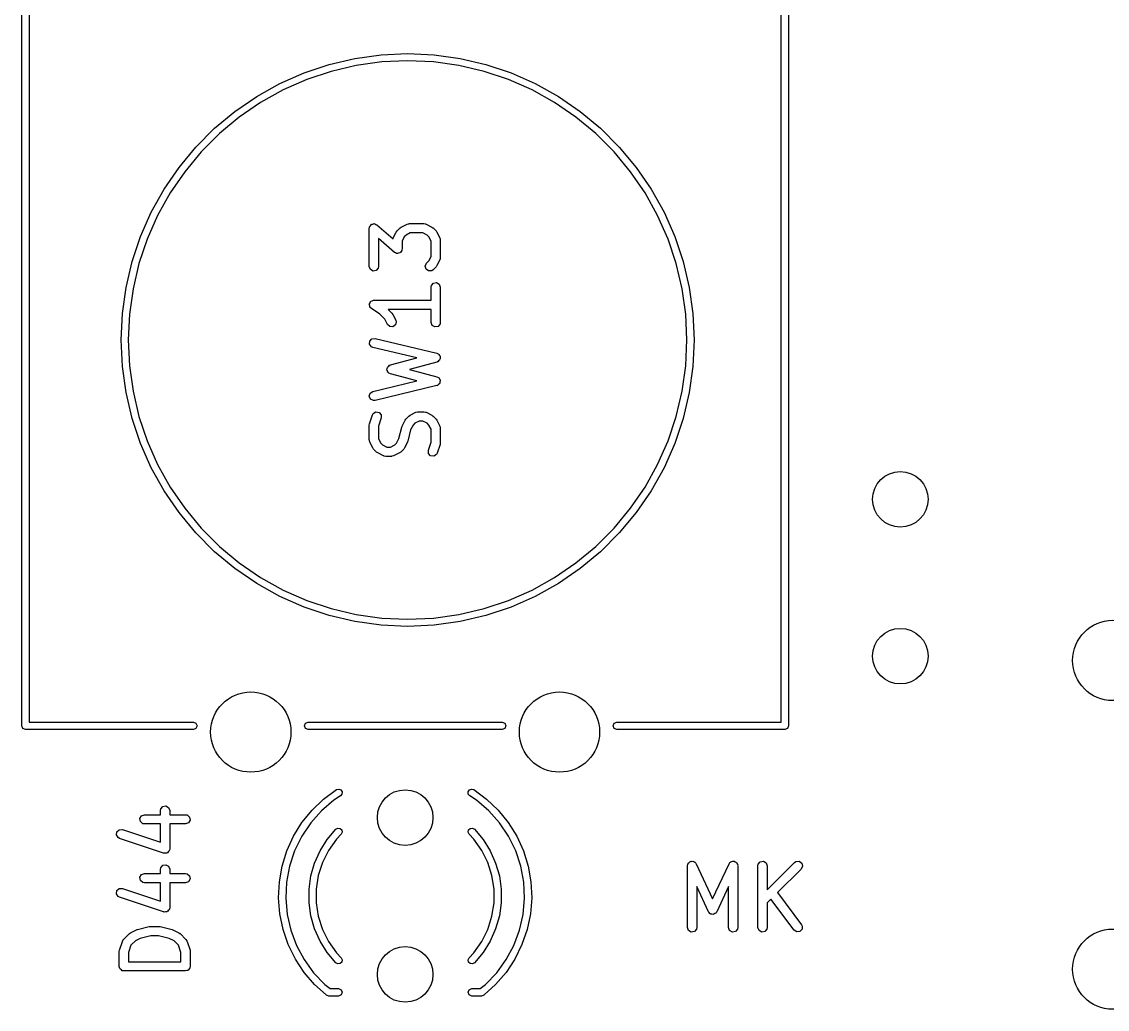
# Model space of a CAD drawing. Extents: x 36 to 247, y -101 to -40.
# Drawn here: x 141.14 to 158.72, y -75.79 to -59.79 of the extents above; entities that cross this region are included whole.
import ezdxf

# ---------------------------------------------------------------- set-up
doc = ezdxf.new("R2010")
doc.units = 0
doc.layers.add('BLACK', color=7, linetype='CONTINUOUS')

msp = doc.modelspace()

# ---------------------------------------------------------------- linework, layer by layer
at = {"layer": 'BLACK', "linetype": 'CONTINUOUS'}
for p, q in [((141.14, -71.2), (141.14, -58.9)), ((141.26, -58.96), (141.26, -71.14)), ((153.44, -71.14), (153.44, -58.96)), ((153.56, -58.9), (153.56, -71.2)), ((146.120464, -60.488043), (146.537577, -60.389939)), ((146.537577, -60.389939), (146.961962, -60.330739)), ((146.972589, -60.445421), (146.55874, -60.503151)), ((146.961962, -60.330739), (147.39, -60.31095)), ((147.39, -60.426123), (146.972589, -60.445421)), ((147.39, -60.31095), (147.818038, -60.330739)), ((147.807411, -60.445421), (147.39, -60.426123)), ((148.22126, -60.503151), (147.807411, -60.445421)), ((147.818038, -60.330739), (148.242423, -60.389939)), ((148.242423, -60.389939), (148.659536, -60.488043)), ((145.322197, -60.797293), (145.714182, -60.624215)), ((145.714182, -60.624215), (146.120464, -60.488043)), ((146.151982, -60.598819), (145.755787, -60.73161)), ((146.55874, -60.503151), (146.151982, -60.598819)), ((148.628018, -60.598819), (148.22126, -60.503151)), ((149.024213, -60.73161), (148.628018, -60.598819)), ((148.659536, -60.488043), (149.065818, -60.624215)), ((149.065818, -60.624215), (149.457803, -60.797293)), ((144.947855, -61.0058), (145.322197, -60.797293)), ((145.755787, -60.73161), (145.373535, -60.900391)), ((149.406465, -60.900391), (149.024213, -60.73161)), ((149.457803, -60.797293), (149.832145, -61.0058)), ((144.594348, -61.247958), (144.947855, -61.0058)), ((145.373535, -60.900391), (145.008486, -61.103722)), ((149.771514, -61.103722), (149.406465, -60.900391)), ((149.832145, -61.0058), (150.185652, -61.247958)), ((145.008486, -61.103722), (144.663755, -61.339868)), ((150.116245, -61.339868), (149.771514, -61.103722)), ((144.264692, -61.521701), (144.594348, -61.247958)), ((144.663755, -61.339868), (144.342284, -61.606815)), ((150.437716, -61.606815), (150.116245, -61.339868)), ((150.185652, -61.247958), (150.515308, -61.521701)), ((143.961701, -61.824692), (144.264692, -61.521701)), ((150.515308, -61.521701), (150.818299, -61.824692)), ((144.342284, -61.606815), (144.046815, -61.902284)), ((150.733185, -61.902284), (150.437716, -61.606815)), ((143.687958, -62.154348), (143.961701, -61.824692)), ((150.818299, -61.824692), (151.092042, -62.154348)), ((144.046815, -61.902284), (143.779868, -62.223755)), ((151.000132, -62.223755), (150.733185, -61.902284)), ((143.4458, -62.507855), (143.687958, -62.154348)), ((143.779868, -62.223755), (143.543722, -62.568486)), ((151.236278, -62.568486), (151.000132, -62.223755)), ((151.092042, -62.154348), (151.3342, -62.507855)), ((143.237293, -62.882197), (143.4458, -62.507855)), ((143.543722, -62.568486), (143.340391, -62.933535)), ((151.439609, -62.933535), (151.236278, -62.568486)), ((151.3342, -62.507855), (151.542707, -62.882197)), ((143.064215, -63.274182), (143.237293, -62.882197)), ((143.340391, -62.933535), (143.17161, -63.315787)), ((151.60839, -63.315787), (151.439609, -62.933535)), ((151.542707, -62.882197), (151.715785, -63.274182)), ((146.772853, -63.123267), (146.774342, -63.114824)), ((146.774342, -63.114824), (146.787338, -63.099335)), ((146.787338, -63.099335), (146.797809, -63.082037)), ((146.797809, -63.082037), (146.803473, -63.080107)), ((146.803473, -63.080107), (146.807319, -63.075524)), ((146.807319, -63.075524), (146.827231, -63.072012)), ((146.827231, -63.072012), (146.846371, -63.065492)), ((146.846371, -63.065492), (146.851949, -63.067654)), ((146.851949, -63.067654), (146.857843, -63.066615)), ((146.857843, -63.066615), (146.875355, -63.076726)), ((146.875355, -63.076726), (146.894207, -63.084033)), ((146.894207, -63.084033), (147.154196, -63.311523)), ((147.287468, -63.121013), (147.382706, -63.073394)), ((147.382706, -63.073394), (147.407672, -63.065968)), ((147.407672, -63.065968), (147.412033, -63.067009)), ((147.412033, -63.067009), (147.416247, -63.065476)), ((147.416247, -63.065476), (147.654342, -63.065476)), ((147.654342, -63.065476), (147.679994, -63.069999)), ((147.679994, -63.069999), (147.683429, -63.072881)), ((147.683429, -63.072881), (147.687883, -63.073394)), ((147.687883, -63.073394), (147.783121, -63.121013)), ((142.928043, -63.680464), (143.064215, -63.274182)), ((146.769819, -63.140476), (146.771777, -63.129367)), ((146.769819, -63.759523), (146.769819, -63.140476)), ((146.771244, -63.125926), (146.772853, -63.123267)), ((146.771777, -63.129367), (146.771244, -63.125926)), ((147.158689, -63.297411), (147.206308, -63.202173)), ((147.206308, -63.202173), (147.219666, -63.184162)), ((147.219666, -63.184162), (147.220357, -63.182681)), ((147.220357, -63.182681), (147.267976, -63.135062)), ((147.267976, -63.135062), (147.286342, -63.122202)), ((147.286342, -63.122202), (147.287468, -63.121013)), ((147.335029, -63.280141), (147.300771, -63.348657)), ((147.365436, -63.249734), (147.335029, -63.280141)), ((147.433952, -63.215476), (147.365436, -63.249734)), ((147.636637, -63.215476), (147.433952, -63.215476)), ((147.705153, -63.249734), (147.636637, -63.215476)), ((147.735561, -63.280141), (147.705153, -63.249734)), ((147.769819, -63.348657), (147.735561, -63.280141)), ((147.783121, -63.121013), (147.801129, -63.134369)), ((147.801129, -63.134369), (147.802612, -63.135061)), ((147.802612, -63.135061), (147.850232, -63.18268)), ((147.850232, -63.18268), (147.863094, -63.201048)), ((147.863094, -63.201048), (147.864282, -63.202173)), ((147.864282, -63.202173), (147.911901, -63.297411)), ((151.715785, -63.274182), (151.851957, -63.680464)), ((143.17161, -63.315787), (143.038819, -63.711982)), ((147.176383, -63.530252), (146.919819, -63.305758)), ((146.919819, -63.305758), (146.919819, -63.759523)), ((147.154196, -63.311523), (147.155294, -63.3053)), ((147.155294, -63.3053), (147.158176, -63.301864)), ((147.158176, -63.301864), (147.158689, -63.297411)), ((147.300771, -63.348657), (147.300771, -63.473809)), ((147.769819, -63.598961), (147.769819, -63.348657)), ((147.911901, -63.297411), (147.919327, -63.322377)), ((147.919327, -63.322377), (147.918285, -63.326738)), ((147.918285, -63.326738), (147.919819, -63.330952)), ((147.919819, -63.330952), (147.919819, -63.616666)), ((151.741181, -63.711982), (151.60839, -63.315787)), ((147.195234, -63.537558), (147.176383, -63.530252)), ((147.212747, -63.54767), (147.195234, -63.537558)), ((147.21864, -63.54663), (147.212747, -63.54767)), ((147.224219, -63.548793), (147.21864, -63.54663)), ((147.243358, -63.542272), (147.224219, -63.548793)), ((147.263271, -63.538761), (147.243358, -63.542272)), ((147.267116, -63.534177), (147.263271, -63.538761)), ((147.272781, -63.532248), (147.267116, -63.534177)), ((147.283251, -63.514949), (147.272781, -63.532248)), ((147.296248, -63.499461), (147.283251, -63.514949)), ((147.297736, -63.491017), (147.296248, -63.499461)), ((147.299346, -63.488359), (147.297736, -63.491017)), ((147.300771, -63.473809), (147.298812, -63.484917)), ((147.298812, -63.484917), (147.299346, -63.488359)), ((147.735561, -63.667476), (147.769819, -63.598961)), ((147.912413, -63.645753), (147.911901, -63.650207)), ((147.915296, -63.642318), (147.912413, -63.645753)), ((147.919819, -63.616666), (147.915296, -63.642318)), ((142.829939, -64.097577), (142.928043, -63.680464)), ((143.038819, -63.711982), (142.943151, -64.11874)), ((146.787366, -63.807732), (146.769819, -63.759523)), ((146.831795, -63.833384), (146.787366, -63.807732)), ((146.915296, -63.785175), (146.882319, -63.824475)), ((146.919819, -63.759523), (146.915296, -63.785175)), ((147.674866, -63.752986), (147.696548, -63.706489)), ((147.688143, -63.802541), (147.674866, -63.752986)), ((147.730168, -63.831967), (147.688143, -63.802541)), ((147.696548, -63.706489), (147.735561, -63.667476)), ((147.802612, -63.812557), (147.781275, -63.827497)), ((147.850232, -63.764938), (147.802612, -63.812557)), ((147.850922, -63.763456), (147.850232, -63.764938)), ((147.864282, -63.745445), (147.850922, -63.763456)), ((147.911901, -63.650207), (147.864282, -63.745445)), ((151.836849, -64.11874), (151.741181, -63.711982)), ((151.851957, -63.680464), (151.950061, -64.097577)), ((146.882319, -63.824475), (146.831795, -63.833384)), ((147.781275, -63.827497), (147.730168, -63.831967)), ((142.770739, -64.521962), (142.829939, -64.097577)), ((142.943151, -64.11874), (142.885421, -64.532589)), ((147.769819, -64.092857), (147.774342, -64.067205)), ((147.769819, -64.303571), (147.769819, -64.092857)), ((147.774342, -64.067205), (147.807319, -64.027905)), ((147.807319, -64.027905), (147.857843, -64.018996)), ((147.857843, -64.018996), (147.902272, -64.044648)), ((147.902272, -64.044648), (147.919819, -64.092857)), ((147.919819, -64.092857), (147.919819, -64.664285)), ((151.894579, -64.532589), (151.836849, -64.11874)), ((151.950061, -64.097577), (152.009261, -64.521962)), ((146.770958, -64.365547), (146.78184, -64.346698)), ((146.78184, -64.346698), (146.790587, -64.326764)), ((146.790587, -64.326764), (146.794454, -64.324852)), ((146.794454, -64.324852), (146.79661, -64.321118)), ((146.79661, -64.321118), (146.817063, -64.313673)), ((146.817063, -64.313673), (146.836576, -64.304026)), ((146.836576, -64.304026), (146.840765, -64.305046)), ((146.840765, -64.305046), (146.844819, -64.303571)), ((146.844819, -64.303571), (147.769819, -64.303571)), ((142.75095, -64.95), (142.770739, -64.521962)), ((146.769974, -64.373744), (146.771706, -64.369794)), ((146.776087, -64.394635), (146.769974, -64.373744)), ((146.771706, -64.369794), (146.770958, -64.365547)), ((146.779867, -64.416071), (146.776087, -64.394635)), ((146.78317, -64.418843), (146.779867, -64.416071)), ((146.784382, -64.422982), (146.78317, -64.418843)), ((146.803216, -64.440975), (146.784382, -64.422982)), ((146.939894, -64.532093), (146.803216, -64.440975)), ((147.769819, -64.453571), (147.073504, -64.453571)), ((147.073504, -64.453571), (147.135947, -64.516014)), ((147.135947, -64.516014), (147.148809, -64.534382)), ((147.769819, -64.664285), (147.769819, -64.453571)), ((152.009261, -64.521962), (152.02905, -64.95)), ((142.885421, -64.532589), (142.866123, -64.95)), ((147.021275, -64.613474), (146.939894, -64.532093)), ((147.063451, -64.697826), (147.021275, -64.613474)), ((147.100705, -64.733098), (147.063451, -64.697826)), ((147.148809, -64.534382), (147.149996, -64.535506)), ((147.149996, -64.535506), (147.197615, -64.630744)), ((147.205041, -64.65571), (147.193121, -64.705609)), ((147.197615, -64.630744), (147.205041, -64.65571)), ((147.787366, -64.712494), (147.769819, -64.664285)), ((147.915296, -64.689937), (147.882319, -64.729237)), ((147.919819, -64.664285), (147.915296, -64.689937)), ((151.913877, -64.95), (151.894579, -64.532589)), ((147.151915, -64.736173), (147.100705, -64.733098)), ((147.193121, -64.705609), (147.151915, -64.736173)), ((147.831795, -64.738146), (147.787366, -64.712494)), ((147.882319, -64.729237), (147.831795, -64.738146)), ((142.770739, -65.378038), (142.75095, -64.95)), ((142.866123, -64.95), (142.885421, -65.367411)), ((146.772948, -65.019055), (146.775983, -64.967841)), ((146.803541, -65.060238), (146.772948, -65.019055)), ((146.775983, -64.967841), (146.811228, -64.930562)), ((146.811228, -64.930562), (146.862191, -64.924659)), ((146.862191, -64.924659), (147.862191, -65.162754)), ((151.894579, -65.367411), (151.913877, -64.95)), ((152.02905, -64.95), (152.009261, -65.378038)), ((146.827447, -65.070579), (146.803541, -65.060238)), ((147.538303, -65.23983), (146.827447, -65.070579)), ((147.862191, -65.162754), (147.886097, -65.173095)), ((147.886097, -65.173095), (147.890788, -65.179409)), ((147.890788, -65.179409), (147.897916, -65.182744)), ((147.897916, -65.182744), (147.905691, -65.199472)), ((147.905691, -65.199472), (147.916691, -65.214278)), ((147.919542, -65.229267), (147.914746, -65.247077)), ((147.916691, -65.214278), (147.916225, -65.222132)), ((147.916225, -65.222132), (147.919542, -65.229267)), ((142.829939, -65.802423), (142.770739, -65.378038)), ((142.885421, -65.367411), (142.943151, -65.78126)), ((147.060854, -65.413901), (147.062522, -65.394575)), ((147.062522, -65.394575), (147.067365, -65.38972)), ((147.067365, -65.38972), (147.069148, -65.383099)), ((147.069148, -65.383099), (147.085052, -65.37199)), ((147.085052, -65.37199), (147.098755, -65.358255)), ((147.098755, -65.358255), (147.105585, -65.357649)), ((147.105585, -65.357649), (147.111208, -65.353722)), ((147.111208, -65.353722), (147.538303, -65.23983)), ((147.864144, -65.308182), (147.421613, -65.42619)), ((147.870595, -65.303676), (147.864144, -65.308182)), ((147.87841, -65.302771), (147.870595, -65.303676)), ((147.891083, -65.289365), (147.87841, -65.302771)), ((147.906204, -65.278805), (147.891083, -65.289365)), ((147.908248, -65.27121), (147.906204, -65.278805)), ((147.913655, -65.265492), (147.908248, -65.27121)), ((147.914746, -65.247077), (147.913655, -65.265492)), ((151.836849, -65.78126), (151.894579, -65.367411)), ((152.009261, -65.378038), (151.950061, -65.802423)), ((147.05581, -65.432637), (147.060854, -65.413901)), ((147.058701, -65.438856), (147.05581, -65.432637)), ((147.058112, -65.445688), (147.058701, -65.438856)), ((147.069257, -65.461565), (147.058112, -65.445688)), ((147.077436, -65.479159), (147.069257, -65.461565)), ((147.083647, -65.482064), (147.077436, -65.479159)), ((147.087588, -65.487678), (147.083647, -65.482064)), ((147.111208, -65.498658), (147.087588, -65.487678)), ((147.538303, -65.612549), (147.111208, -65.498658)), ((147.421613, -65.42619), (147.864144, -65.544198)), ((147.864144, -65.544198), (147.887764, -65.555178)), ((147.887764, -65.555178), (147.892285, -65.561618)), ((147.892285, -65.561618), (147.899319, -65.565142)), ((147.899319, -65.565142), (147.906641, -65.582068)), ((146.827447, -65.781801), (147.538303, -65.612549)), ((147.862191, -65.689626), (146.862191, -65.927721)), ((147.868759, -65.685296), (147.862191, -65.689626)), ((147.876597, -65.684601), (147.868759, -65.685296)), ((147.889628, -65.671538), (147.876597, -65.684601)), ((147.905024, -65.66139), (147.889628, -65.671538)), ((147.907271, -65.653854), (147.905024, -65.66139)), ((147.906641, -65.582068), (147.917241, -65.597168)), ((147.912831, -65.648282), (147.907271, -65.653854)), ((147.914417, -65.629899), (147.912831, -65.648282)), ((147.919688, -65.612228), (147.914417, -65.629899)), ((147.917241, -65.597168), (147.916564, -65.605007)), ((147.916564, -65.605007), (147.919688, -65.612228)), ((142.928043, -66.219536), (142.829939, -65.802423)), ((142.943151, -65.78126), (143.038819, -66.188018)), ((146.76995, -65.859199), (146.784614, -65.810037)), ((146.790319, -65.906285), (146.76995, -65.859199)), ((146.784614, -65.810037), (146.827447, -65.781801)), ((146.836188, -65.929263), (146.790319, -65.906285)), ((146.862191, -65.927721), (146.836188, -65.929263)), ((151.741181, -66.188018), (151.836849, -65.78126)), ((151.950061, -65.802423), (151.851957, -66.219536)), ((143.064215, -66.625818), (142.928043, -66.219536)), ((143.038819, -66.188018), (143.17161, -66.584213)), ((146.773668, -66.307235), (146.821287, -66.164378)), ((146.821287, -66.164378), (146.833689, -66.141473)), ((146.833689, -66.141473), (146.877402, -66.114618)), ((146.877402, -66.114618), (146.92815, -66.122143)), ((146.963589, -66.211813), (146.919819, -66.343122)), ((146.92815, -66.122143), (146.962188, -66.160529)), ((146.962188, -66.160529), (146.963589, -66.211813)), ((147.301546, -66.34503), (147.349165, -66.249792)), ((147.349165, -66.249792), (147.362523, -66.231781)), ((147.362523, -66.231781), (147.363214, -66.2303)), ((147.363214, -66.2303), (147.410833, -66.182681)), ((147.410833, -66.182681), (147.429199, -66.169821)), ((147.429199, -66.169821), (147.430325, -66.168632)), ((147.430325, -66.168632), (147.525563, -66.121013)), ((147.576809, -66.263095), (147.508293, -66.297353)), ((147.525563, -66.121013), (147.550529, -66.113587)), ((147.550529, -66.113587), (147.55489, -66.114628)), ((147.55489, -66.114628), (147.559104, -66.113095)), ((147.559104, -66.113095), (147.654342, -66.113095)), ((147.636637, -66.263095), (147.576809, -66.263095)), ((147.705153, -66.297353), (147.636637, -66.263095)), ((147.654342, -66.113095), (147.679994, -66.117618)), ((147.679994, -66.117618), (147.683429, -66.1205)), ((147.683429, -66.1205), (147.687883, -66.121013)), ((147.687883, -66.121013), (147.783121, -66.168632)), ((147.783121, -66.168632), (147.801129, -66.181988)), ((147.801129, -66.181988), (147.802612, -66.18268)), ((147.802612, -66.18268), (147.850232, -66.230299)), ((147.850232, -66.230299), (147.863094, -66.248667)), ((147.863094, -66.248667), (147.864282, -66.249792)), ((147.864282, -66.249792), (147.911901, -66.34503)), ((151.60839, -66.584213), (151.741181, -66.188018)), ((151.851957, -66.219536), (151.715785, -66.625818)), ((146.769819, -66.330952), (146.773712, -66.308869)), ((146.769819, -66.569047), (146.769819, -66.330952)), ((146.773712, -66.308869), (146.773668, -66.307235)), ((146.919819, -66.343122), (146.919819, -66.551342)), ((147.250244, -66.542871), (147.295867, -66.360381)), ((147.295867, -66.360381), (147.301139, -66.348558)), ((147.301139, -66.348558), (147.301546, -66.34503)), ((147.439392, -66.404747), (147.39377, -66.587237)), ((147.477886, -66.32776), (147.439392, -66.404747)), ((147.508293, -66.297353), (147.477886, -66.32776)), ((147.735561, -66.32776), (147.705153, -66.297353)), ((147.769819, -66.396276), (147.735561, -66.32776)), ((147.769819, -66.604496), (147.769819, -66.396276)), ((147.911901, -66.34503), (147.919327, -66.369996)), ((147.919327, -66.369996), (147.918285, -66.374357)), ((147.918285, -66.374357), (147.919819, -66.378571)), ((147.919819, -66.378571), (147.919819, -66.616666)), ((143.237293, -67.017803), (143.064215, -66.625818)), ((143.17161, -66.584213), (143.340391, -66.966465)), ((146.771352, -66.57326), (146.769819, -66.569047)), ((146.770311, -66.577621), (146.771352, -66.57326)), ((146.777737, -66.602588), (146.770311, -66.577621)), ((146.825356, -66.697826), (146.777737, -66.602588)), ((146.919819, -66.551342), (146.954077, -66.619858)), ((146.954077, -66.619858), (146.984484, -66.650265)), ((147.181344, -66.650265), (147.211751, -66.619858)), ((147.211751, -66.619858), (147.250244, -66.542871)), ((147.388091, -66.602588), (147.340472, -66.697826)), ((147.388497, -66.599059), (147.388091, -66.602588)), ((147.39377, -66.587237), (147.388497, -66.599059)), ((147.726049, -66.735806), (147.769819, -66.604496)), ((147.919819, -66.616666), (147.915925, -66.638748)), ((151.439609, -66.966465), (151.60839, -66.584213)), ((151.715785, -66.625818), (151.542707, -67.017803)), ((146.826545, -66.698951), (146.825356, -66.697826)), ((146.839405, -66.717318), (146.826545, -66.698951)), ((146.887024, -66.764937), (146.839405, -66.717318)), ((146.888505, -66.765628), (146.887024, -66.764937)), ((146.906516, -66.778986), (146.888505, -66.765628)), ((147.001754, -66.826605), (146.906516, -66.778986)), ((146.984484, -66.650265), (147.053, -66.684523)), ((147.053, -66.684523), (147.112828, -66.684523)), ((147.112828, -66.684523), (147.181344, -66.650265)), ((147.259312, -66.778986), (147.164074, -66.826605)), ((147.260437, -66.777796), (147.259312, -66.778986)), ((147.278804, -66.764937), (147.260437, -66.777796)), ((147.326423, -66.717318), (147.278804, -66.764937)), ((147.327114, -66.715836), (147.326423, -66.717318)), ((147.340472, -66.697826), (147.327114, -66.715836)), ((147.72745, -66.78709), (147.726049, -66.735806)), ((147.761487, -66.825475), (147.72745, -66.78709)), ((147.855948, -66.806145), (147.812236, -66.833)), ((147.868351, -66.78324), (147.855948, -66.806145)), ((147.91597, -66.640384), (147.868351, -66.78324)), ((147.915925, -66.638748), (147.91597, -66.640384)), ((143.340391, -66.966465), (143.543722, -67.331514)), ((147.006207, -66.827117), (147.001754, -66.826605)), ((147.009643, -66.83), (147.006207, -66.827117)), ((147.035295, -66.834523), (147.009643, -66.83)), ((147.130533, -66.834523), (147.035295, -66.834523)), ((147.134746, -66.832989), (147.130533, -66.834523)), ((147.139107, -66.834031), (147.134746, -66.832989)), ((147.164074, -66.826605), (147.139107, -66.834031)), ((147.812236, -66.833), (147.761487, -66.825475)), ((151.236278, -67.331514), (151.439609, -66.966465)), ((143.4458, -67.392145), (143.237293, -67.017803)), ((151.542707, -67.017803), (151.3342, -67.392145)), ((143.543722, -67.331514), (143.779868, -67.676245)), ((151.000132, -67.676245), (151.236278, -67.331514)), ((143.687958, -67.745652), (143.4458, -67.392145)), ((151.3342, -67.392145), (151.092042, -67.745652)), ((143.779868, -67.676245), (144.046815, -67.997716)), ((150.733185, -67.997716), (151.000132, -67.676245)), ((143.961701, -68.075308), (143.687958, -67.745652)), ((151.092042, -67.745652), (150.818299, -68.075308)), ((144.046815, -67.997716), (144.342284, -68.293185)), ((150.437716, -68.293185), (150.733185, -67.997716)), ((144.264692, -68.378299), (143.961701, -68.075308)), ((150.818299, -68.075308), (150.515308, -68.378299)), ((144.594348, -68.652042), (144.264692, -68.378299)), ((144.342284, -68.293185), (144.663755, -68.560132)), ((150.116245, -68.560132), (150.437716, -68.293185)), ((150.515308, -68.378299), (150.185652, -68.652042)), ((144.663755, -68.560132), (145.008486, -68.796278)), ((149.771514, -68.796278), (150.116245, -68.560132)), ((144.947855, -68.8942), (144.594348, -68.652042)), ((150.185652, -68.652042), (149.832145, -68.8942)), ((145.322197, -69.102707), (144.947855, -68.8942)), ((145.008486, -68.796278), (145.373535, -68.999609)), ((149.406465, -68.999609), (149.771514, -68.796278)), ((149.832145, -68.8942), (149.457803, -69.102707)), ((145.373535, -68.999609), (145.755787, -69.16839)), ((149.024213, -69.16839), (149.406465, -68.999609)), ((145.714182, -69.275785), (145.322197, -69.102707)), ((145.755787, -69.16839), (146.151982, -69.301181)), ((148.628018, -69.301181), (149.024213, -69.16839)), ((149.457803, -69.102707), (149.065818, -69.275785)), ((146.120464, -69.411957), (145.714182, -69.275785)), ((146.537577, -69.510061), (146.120464, -69.411957)), ((146.151982, -69.301181), (146.55874, -69.396849)), ((146.55874, -69.396849), (146.972589, -69.454579)), ((147.807411, -69.454579), (148.22126, -69.396849)), ((148.22126, -69.396849), (148.628018, -69.301181)), ((148.659536, -69.411957), (148.242423, -69.510061)), ((149.065818, -69.275785), (148.659536, -69.411957)), ((146.961962, -69.569261), (146.537577, -69.510061)), ((147.39, -69.58905), (146.961962, -69.569261)), ((146.972589, -69.454579), (147.39, -69.473877)), ((147.39, -69.473877), (147.807411, -69.454579)), ((147.818038, -69.569261), (147.39, -69.58905)), ((148.242423, -69.510061), (147.818038, -69.569261)), ((141.157574, -71.242426), (141.14, -71.2)), ((141.26, -71.14), (143.92, -71.14)), ((143.92, -71.14), (143.962426, -71.157574)), ((143.962426, -71.157574), (143.98, -71.2)), ((143.98, -71.2), (143.962426, -71.242426)), ((145.72, -71.2), (145.737574, -71.157574)), ((145.737574, -71.242426), (145.72, -71.2)), ((145.737574, -71.157574), (145.78, -71.14)), ((145.78, -71.14), (148.92, -71.14)), ((148.92, -71.14), (148.962426, -71.157574)), ((148.962426, -71.157574), (148.98, -71.2)), ((148.98, -71.2), (148.962426, -71.242426)), ((150.72, -71.2), (150.737574, -71.157574)), ((150.737574, -71.242426), (150.72, -71.2)), ((150.737574, -71.157574), (150.78, -71.14)), ((150.78, -71.14), (153.44, -71.14)), ((153.56, -71.2), (153.542426, -71.242426)), ((141.2, -71.26), (141.157574, -71.242426)), ((143.92, -71.26), (141.2, -71.26)), ((143.962426, -71.242426), (143.92, -71.26)), ((145.78, -71.26), (145.737574, -71.242426)), ((148.92, -71.26), (145.78, -71.26)), ((148.962426, -71.242426), (148.92, -71.26)), ((150.78, -71.26), (150.737574, -71.242426)), ((153.5, -71.26), (150.78, -71.26)), ((153.542426, -71.242426), (153.5, -71.26)), ((146.030254, -72.386317), (146.238872, -72.232244)), ((146.238871, -72.232243), (146.274719, -72.222757)), ((146.238872, -72.232244), (146.238871, -72.232243)), ((146.274719, -72.222757), (146.309297, -72.236155)), ((146.309297, -72.236155), (146.329396, -72.267317)), ((148.370604, -72.267317), (148.390703, -72.236155)), ((148.390703, -72.236155), (148.425281, -72.222757)), ((148.425281, -72.222757), (148.461129, -72.232243)), ((148.461129, -72.232243), (148.461128, -72.232244)), ((148.461128, -72.232244), (148.669746, -72.386317)), ((145.842758, -72.565497), (146.030254, -72.386317)), ((146.193711, -72.40409), (145.994615, -72.57469)), ((146.303913, -72.333088), (146.193711, -72.40409)), ((146.327339, -72.304342), (146.303913, -72.333087)), ((146.303913, -72.333087), (146.303913, -72.333088)), ((146.329396, -72.267317), (146.327339, -72.304342)), ((148.372661, -72.304342), (148.370604, -72.267317)), ((148.396087, -72.333087), (148.372661, -72.304342)), ((148.396087, -72.333088), (148.396087, -72.333087)), ((148.506289, -72.40409), (148.396087, -72.333088)), ((148.705385, -72.57469), (148.506289, -72.40409)), ((148.669746, -72.386317), (148.857242, -72.565497)), ((143.386485, -72.570476), (143.391008, -72.544824)), ((143.386485, -72.638333), (143.386485, -72.570476)), ((143.391008, -72.544824), (143.423985, -72.505524)), ((143.423985, -72.505524), (143.474509, -72.496615)), ((143.474509, -72.496615), (143.518938, -72.522267)), ((143.518938, -72.522267), (143.536485, -72.570476)), ((143.536485, -72.570476), (143.536485, -72.638333)), ((145.679386, -72.766916), (145.842758, -72.565497)), ((145.994615, -72.57469), (145.820416, -72.770645)), ((148.879584, -72.770645), (148.705385, -72.57469)), ((148.857242, -72.565497), (149.020614, -72.766916)), ((143.054291, -72.700309), (143.079943, -72.65588)), ((143.0632, -72.750833), (143.054291, -72.700309)), ((143.1025, -72.78381), (143.0632, -72.750833)), ((143.079943, -72.65588), (143.128152, -72.638333)), ((143.128152, -72.788333), (143.1025, -72.78381)), ((143.128152, -72.638333), (143.386485, -72.638333)), ((143.386485, -72.788333), (143.128152, -72.788333)), ((143.386485, -73.085466), (143.386485, -72.788333)), ((143.536485, -72.638333), (143.794819, -72.638333)), ((143.794819, -72.788333), (143.536485, -72.788333)), ((143.536485, -72.788333), (143.536485, -73.189523)), ((143.794819, -72.638333), (143.820471, -72.642856)), ((143.843028, -72.770786), (143.794819, -72.788333)), ((143.820471, -72.642856), (143.859771, -72.675833)), ((143.86868, -72.726357), (143.843028, -72.770786)), ((143.859771, -72.675833), (143.86868, -72.726357)), ((145.542751, -72.98735), (145.679386, -72.766916)), ((145.820416, -72.770645), (145.674314, -72.988355)), ((149.025686, -72.988355), (148.879584, -72.770645)), ((149.020614, -72.766916), (149.157249, -72.98735)), ((142.673723, -72.966464), (142.681248, -72.915715)), ((142.681248, -72.915715), (142.719633, -72.881678)), ((142.719633, -72.881678), (142.770917, -72.880277)), ((142.770917, -72.880277), (143.386485, -73.085466)), ((146.087352, -73.038858), (146.22697, -72.872225)), ((146.22697, -72.872225), (146.259697, -72.85479)), ((146.313357, -72.955516), (146.236546, -73.035196)), ((146.259697, -72.85479), (146.296422, -72.859921)), ((146.296422, -72.859921), (146.323117, -72.88566)), ((146.329586, -72.922173), (146.313356, -72.955515)), ((146.313356, -72.955515), (146.313357, -72.955516)), ((146.323117, -72.88566), (146.329586, -72.922173)), ((148.370414, -72.922173), (148.376883, -72.88566)), ((148.386644, -72.955515), (148.370414, -72.922173)), ((148.376883, -72.88566), (148.403578, -72.859921)), ((148.386643, -72.955516), (148.386644, -72.955515)), ((148.463454, -73.035196), (148.386643, -72.955516)), ((148.403578, -72.859921), (148.440303, -72.85479)), ((148.440303, -72.85479), (148.47303, -72.872225)), ((148.47303, -72.872225), (148.612648, -73.038858)), ((142.700578, -73.010176), (142.673723, -72.966464)), ((142.723483, -73.022579), (142.700578, -73.010176)), ((143.437767, -73.260674), (142.723483, -73.022579)), ((145.435041, -73.22327), (145.542751, -72.98735)), ((145.674314, -72.988355), (145.558993, -73.223822)), ((145.972253, -73.223282), (146.087352, -73.038858)), ((146.236546, -73.035196), (146.109065, -73.21615)), ((148.590935, -73.21615), (148.463454, -73.035196)), ((148.612648, -73.038858), (148.727747, -73.223282)), ((149.141007, -73.223822), (149.025686, -72.988355)), ((149.157249, -72.98735), (149.264959, -73.22327)), ((143.443496, -73.260517), (143.437767, -73.260674)), ((143.448461, -73.263384), (143.443496, -73.260517)), ((143.468607, -73.259831), (143.448461, -73.263384)), ((143.489051, -73.259273), (143.468607, -73.259831)), ((143.493339, -73.25547), (143.489051, -73.259273)), ((143.498985, -73.254475), (143.493339, -73.25547)), ((143.512134, -73.238804), (143.498985, -73.254475)), ((143.527437, -73.225235), (143.512134, -73.238804)), ((143.528277, -73.219565), (143.527437, -73.225235)), ((143.531962, -73.215175), (143.528277, -73.219565)), ((143.536485, -73.189523), (143.531962, -73.215175)), ((145.35798, -73.470902), (145.435041, -73.22327)), ((145.558993, -73.223822), (145.476572, -73.472721)), ((145.883911, -73.421916), (145.972253, -73.223282)), ((146.109065, -73.21615), (146.010733, -73.414459)), ((148.689267, -73.414459), (148.590935, -73.21615)), ((148.727747, -73.223282), (148.816089, -73.421916)), ((149.223428, -73.472721), (149.141007, -73.223822)), ((149.264959, -73.22327), (149.34202, -73.470902)), ((143.391008, -73.497205), (143.423985, -73.457905)), ((143.423985, -73.457905), (143.474509, -73.448996)), ((143.474509, -73.448996), (143.518938, -73.474648)), ((143.518938, -73.474648), (143.536485, -73.522857)), ((145.3128, -73.726282), (145.35798, -73.470902)), ((145.476572, -73.472721), (145.428564, -73.730478)), ((145.824039, -73.630902), (145.883911, -73.421916)), ((146.010733, -73.414459), (145.943861, -73.625465)), ((148.756139, -73.625465), (148.689267, -73.414459)), ((148.816089, -73.421916), (148.875961, -73.630902)), ((149.271436, -73.730478), (149.223428, -73.472721)), ((149.34202, -73.470902), (149.3872, -73.726282)), ((151.921667, -73.464819), (151.92619, -73.439167)), ((151.921667, -74.464819), (151.921667, -73.464819)), ((151.92619, -73.439167), (151.932628, -73.431493)), ((151.932628, -73.431493), (151.935218, -73.421819)), ((151.935218, -73.421819), (151.948635, -73.412417)), ((151.948635, -73.412417), (151.959167, -73.399867)), ((151.959167, -73.399867), (151.96903, -73.398127)), ((151.96903, -73.398127), (151.977234, -73.39238)), ((151.977234, -73.39238), (151.993555, -73.393803)), ((151.993555, -73.393803), (152.009691, -73.390958)), ((152.009691, -73.390958), (152.018366, -73.395966)), ((152.018366, -73.395966), (152.028343, -73.396837)), ((152.028343, -73.396837), (152.03993, -73.408417)), ((152.03993, -73.408417), (152.05412, -73.41661)), ((152.05412, -73.41661), (152.057545, -73.426022)), ((152.057545, -73.426022), (152.064631, -73.433103)), ((152.064631, -73.433103), (152.329999, -74.00175)), ((152.329999, -74.00175), (152.595369, -73.433102)), ((152.595369, -73.433102), (152.610316, -73.41177)), ((152.610316, -73.41177), (152.619394, -73.407539)), ((152.619394, -73.407539), (152.625833, -73.399867)), ((152.625833, -73.399867), (152.641967, -73.397021)), ((152.641967, -73.397021), (152.656819, -73.390102)), ((152.656819, -73.390102), (152.666493, -73.392697)), ((152.666493, -73.392697), (152.676357, -73.390958)), ((152.676357, -73.390958), (152.690544, -73.399149)), ((152.690544, -73.399149), (152.70637, -73.403395)), ((152.70637, -73.403395), (152.712113, -73.411602)), ((152.712113, -73.411602), (152.720786, -73.41661)), ((152.720786, -73.41661), (152.726389, -73.432004)), ((152.726389, -73.432004), (152.735783, -73.445429)), ((152.735783, -73.445429), (152.734907, -73.455406)), ((152.734907, -73.455406), (152.738333, -73.464819)), ((152.738333, -73.464819), (152.738333, -74.464819)), ((153.064524, -73.464819), (153.069047, -73.439167)), ((153.064524, -74.464819), (153.064524, -73.464819)), ((153.069047, -73.439167), (153.102024, -73.399867)), ((153.102024, -73.399867), (153.152548, -73.390958)), ((153.152548, -73.390958), (153.196977, -73.41661)), ((153.196977, -73.41661), (153.214524, -73.464819)), ((153.214524, -73.855181), (153.657919, -73.411786)), ((153.214524, -73.464819), (153.214524, -73.855181)), ((153.657919, -73.411786), (153.679256, -73.396846)), ((153.679256, -73.396846), (153.730363, -73.392375)), ((153.730363, -73.392375), (153.772389, -73.421801)), ((153.785666, -73.471356), (153.763985, -73.517852)), ((153.772389, -73.421801), (153.785666, -73.471356)), ((143.054291, -73.65269), (143.079943, -73.608261)), ((143.0632, -73.703214), (143.054291, -73.65269)), ((143.079943, -73.608261), (143.128152, -73.590714)), ((143.128152, -73.590714), (143.386485, -73.590714)), ((143.386485, -73.522857), (143.391008, -73.497205)), ((143.386485, -73.590714), (143.386485, -73.522857)), ((143.536485, -73.522857), (143.536485, -73.590714)), ((143.536485, -73.590714), (143.794819, -73.590714)), ((143.794819, -73.590714), (143.820471, -73.595237)), ((143.820471, -73.595237), (143.859771, -73.628214)), ((143.859771, -73.628214), (143.86868, -73.678738)), ((145.793801, -73.846182), (145.824039, -73.630902)), ((145.943861, -73.625465), (145.910019, -73.844212)), ((148.789981, -73.844212), (148.756139, -73.625465)), ((148.875961, -73.630902), (148.906199, -73.846182)), ((153.763985, -73.517852), (153.381409, -73.900427)), ((142.681248, -73.868096), (142.719633, -73.834059)), ((142.719633, -73.834059), (142.770917, -73.832658)), ((142.770917, -73.832658), (143.386485, -74.037847)), ((143.1025, -73.736191), (143.0632, -73.703214)), ((143.128152, -73.740714), (143.1025, -73.736191)), ((143.386485, -73.740714), (143.128152, -73.740714)), ((143.386485, -74.037847), (143.386485, -73.740714)), ((143.794819, -73.740714), (143.536485, -73.740714)), ((143.536485, -73.740714), (143.536485, -74.141904)), ((143.843028, -73.723167), (143.794819, -73.740714)), ((143.86868, -73.678738), (143.843028, -73.723167)), ((145.300225, -73.985323), (145.3128, -73.726282)), ((145.428564, -73.730478), (145.415852, -73.99236)), ((145.910019, -73.844212), (145.910001, -74.065562)), ((148.789999, -74.065562), (148.789981, -73.844212)), ((149.284148, -73.99236), (149.271436, -73.730478)), ((149.3872, -73.726282), (149.399775, -73.985323)), ((152.262036, -74.210821), (152.071667, -73.802886)), ((152.071667, -73.802886), (152.071667, -74.464819)), ((152.588333, -73.802886), (152.397964, -74.21082)), ((152.588333, -74.464819), (152.588333, -73.802886)), ((142.673723, -73.918845), (142.681248, -73.868096)), ((142.700578, -73.962557), (142.673723, -73.918845)), ((142.723483, -73.97496), (142.700578, -73.962557)), ((143.437767, -74.213055), (142.723483, -73.97496)), ((145.320457, -74.243878), (145.300225, -73.985323)), ((145.415852, -73.99236), (145.438668, -74.253555)), ((145.793784, -74.063575), (145.793801, -73.846182)), ((148.906199, -73.846182), (148.906216, -74.063575)), ((149.261332, -74.253555), (149.284148, -73.99236)), ((149.399775, -73.985323), (149.379543, -74.243878)), ((153.274266, -74.00757), (153.214524, -74.067313)), ((153.650952, -74.509819), (153.274266, -74.00757)), ((153.381409, -73.900427), (153.770952, -74.419819)), ((143.512134, -74.191185), (143.498985, -74.206856)), ((143.527437, -74.177616), (143.512134, -74.191185)), ((143.528277, -74.171946), (143.527437, -74.177616)), ((143.531962, -74.167556), (143.528277, -74.171946)), ((143.536485, -74.141904), (143.531962, -74.167556)), ((145.823988, -74.278859), (145.793784, -74.063575)), ((145.910001, -74.065562), (145.943809, -74.284315)), ((148.756191, -74.284315), (148.789999, -74.065562)), ((148.906216, -74.063575), (148.876012, -74.278859)), ((153.214524, -74.067313), (153.214524, -74.464819)), ((143.443496, -74.212898), (143.437767, -74.213055)), ((143.448461, -74.215765), (143.443496, -74.212898)), ((143.468607, -74.212212), (143.448461, -74.215765)), ((143.489051, -74.211654), (143.468607, -74.212212)), ((143.493339, -74.207851), (143.489051, -74.211654)), ((143.498985, -74.206856), (143.493339, -74.207851)), ((145.373171, -74.49781), (145.320457, -74.243878)), ((145.438668, -74.253555), (145.496594, -74.509266)), ((145.883827, -74.487855), (145.823988, -74.278859)), ((145.943809, -74.284315), (146.010649, -74.495332)), ((148.689351, -74.495332), (148.756191, -74.284315)), ((148.876012, -74.278859), (148.816173, -74.487855)), ((149.203406, -74.509266), (149.261332, -74.253555)), ((149.379543, -74.243878), (149.326829, -74.49781)), ((152.275802, -74.224579), (152.262036, -74.210821)), ((152.286963, -74.240528), (152.275802, -74.224579)), ((152.293522, -74.242287), (152.286963, -74.240528)), ((152.298324, -74.247086), (152.293522, -74.242287)), ((152.317713, -74.248777), (152.298324, -74.247086)), ((152.336515, -74.253821), (152.317713, -74.248777)), ((152.342668, -74.250953), (152.336515, -74.253821)), ((152.349433, -74.251544), (152.342668, -74.250953)), ((152.365375, -74.240372), (152.349433, -74.251544)), ((152.383017, -74.232153), (152.365375, -74.240372)), ((152.388716, -74.224018), (152.383017, -74.232153)), ((152.391449, -74.222104), (152.388716, -74.224018)), ((152.392308, -74.218891), (152.391449, -74.222104)), ((152.397964, -74.21082), (152.392308, -74.218891)), ((142.904135, -74.551013), (142.999373, -74.503394)), ((142.999373, -74.503394), (143.011779, -74.499703)), ((143.011779, -74.499703), (143.014724, -74.497715)), ((143.014724, -74.497715), (143.2052, -74.450096)), ((143.2052, -74.450096), (143.220132, -74.449042)), ((143.220132, -74.449042), (143.22339, -74.447857)), ((143.22339, -74.447857), (143.366247, -74.447857)), ((143.366247, -74.447857), (143.380988, -74.450456)), ((143.380988, -74.450456), (143.384437, -74.450096)), ((143.384437, -74.450096), (143.574913, -74.497715)), ((143.574913, -74.497715), (143.586735, -74.502987)), ((143.586735, -74.502987), (143.590264, -74.503394)), ((143.590264, -74.503394), (143.685502, -74.551013)), ((145.457524, -74.743054), (145.373171, -74.49781)), ((145.496594, -74.509266), (145.588565, -74.754796)), ((145.972139, -74.686502), (145.883827, -74.487855)), ((146.010649, -74.495332), (146.108949, -74.693656)), ((148.591051, -74.693656), (148.689351, -74.495332)), ((148.816173, -74.487855), (148.727861, -74.686502)), ((149.111435, -74.754796), (149.203406, -74.509266)), ((149.326829, -74.49781), (149.242476, -74.743054)), ((151.939214, -74.513028), (151.921667, -74.464819)), ((151.983643, -74.53868), (151.939214, -74.513028)), ((152.034167, -74.529771), (151.983643, -74.53868)), ((152.067144, -74.490471), (152.034167, -74.529771)), ((152.071667, -74.464819), (152.067144, -74.490471)), ((152.60588, -74.513028), (152.588333, -74.464819)), ((152.650309, -74.53868), (152.60588, -74.513028)), ((152.700833, -74.529771), (152.650309, -74.53868)), ((152.73381, -74.490471), (152.700833, -74.529771)), ((152.738333, -74.464819), (152.73381, -74.490471)), ((153.082071, -74.513028), (153.064524, -74.464819)), ((153.1265, -74.53868), (153.082071, -74.513028)), ((153.177024, -74.529771), (153.1265, -74.53868)), ((153.210001, -74.490471), (153.177024, -74.529771)), ((153.214524, -74.464819), (153.210001, -74.490471)), ((153.693915, -74.537858), (153.650952, -74.509819)), ((153.744849, -74.531722), (153.693915, -74.537858)), ((153.779923, -74.494281), (153.744849, -74.531722)), ((153.770952, -74.419819), (153.782725, -74.443055)), ((153.782725, -74.443055), (153.779923, -74.494281)), ((142.723668, -74.832473), (142.771287, -74.689616)), ((142.771287, -74.689616), (142.783689, -74.666711)), ((142.783689, -74.666711), (142.78751, -74.664363)), ((142.78751, -74.664363), (142.789405, -74.6603)), ((142.789405, -74.6603), (142.884643, -74.565062)), ((142.884643, -74.565062), (142.903011, -74.552199)), ((142.903011, -74.552199), (142.904135, -74.551013)), ((142.982103, -74.679734), (142.90799, -74.753846)), ((143.05909, -74.64124), (142.982103, -74.679734)), ((143.232624, -74.597857), (143.05909, -74.64124)), ((143.357013, -74.597857), (143.232624, -74.597857)), ((143.530547, -74.64124), (143.357013, -74.597857)), ((143.607534, -74.679734), (143.530547, -74.64124)), ((143.681648, -74.753847), (143.607534, -74.679734)), ((143.685502, -74.551013), (143.703512, -74.564371)), ((143.703512, -74.564371), (143.704994, -74.565062)), ((143.704994, -74.565062), (143.800233, -74.6603)), ((143.800233, -74.6603), (143.815174, -74.681637)), ((143.815174, -74.681637), (143.815564, -74.686105)), ((143.815564, -74.686105), (143.818351, -74.689616)), ((143.818351, -74.689616), (143.86597, -74.832472)), ((146.087208, -74.870944), (145.972139, -74.686502)), ((146.108949, -74.693656), (146.236402, -74.87463)), ((148.463598, -74.87463), (148.591051, -74.693656)), ((148.727861, -74.686502), (148.612792, -74.870944)), ((142.719819, -74.85619), (142.723712, -74.834107)), ((142.719819, -75.094285), (142.719819, -74.85619)), ((142.723712, -74.834107), (142.723668, -74.832473)), ((142.90799, -74.753846), (142.869819, -74.86836)), ((142.869819, -74.86836), (142.869819, -75.019285)), ((143.719819, -74.86836), (143.681648, -74.753847)), ((143.719819, -75.019285), (143.719819, -74.86836)), ((143.86597, -74.832472), (143.869259, -74.854652)), ((143.869259, -74.854652), (143.869819, -74.85619)), ((143.869819, -74.85619), (143.869819, -75.094285)), ((145.572165, -74.975685), (145.457524, -74.743054)), ((145.588565, -74.754796), (145.712893, -74.985634)), ((146.226801, -75.037599), (146.087208, -74.870944)), ((146.236402, -74.87463), (146.313201, -74.954322)), ((148.386799, -74.954322), (148.463598, -74.87463)), ((148.612792, -74.870944), (148.473199, -75.037599)), ((148.987107, -74.985634), (149.111435, -74.754796)), ((149.242476, -74.743054), (149.127835, -74.975685)), ((142.869819, -75.019285), (143.719819, -75.019285)), ((145.71526, -75.191981), (145.572165, -74.975685)), ((145.712893, -74.985634), (145.867293, -75.19754)), ((146.259525, -75.05504), (146.2268, -75.037599)), ((146.2268, -75.037599), (146.226801, -75.037599)), ((146.296251, -75.049914), (146.259525, -75.05504)), ((146.32295, -75.02418), (146.296251, -75.049914)), ((146.313201, -74.954322), (146.3132, -74.954323)), ((146.3132, -74.954323), (146.329424, -74.987667)), ((146.329424, -74.987667), (146.32295, -75.02418)), ((148.370576, -74.987667), (148.3868, -74.954323)), ((148.37705, -75.02418), (148.370576, -74.987667)), ((148.403749, -75.049914), (148.37705, -75.02418)), ((148.3868, -74.954323), (148.386799, -74.954322)), ((148.440475, -75.05504), (148.403749, -75.049914)), ((148.4732, -75.037599), (148.440475, -75.05504)), ((148.473199, -75.037599), (148.4732, -75.037599)), ((148.832707, -75.19754), (148.987107, -74.985634)), ((149.127835, -74.975685), (148.98474, -75.191981)), ((142.726482, -75.112593), (142.719819, -75.094285)), ((142.729867, -75.131785), (142.726482, -75.112593)), ((142.735051, -75.136135), (142.729867, -75.131785)), ((142.737366, -75.142494), (142.735051, -75.136135)), ((142.754239, -75.152236), (142.737366, -75.142494)), ((142.769167, -75.164762), (142.754239, -75.152236)), ((142.778909, -75.166479), (142.769167, -75.164762)), ((142.781795, -75.168146), (142.778909, -75.166479)), ((142.785077, -75.167567), (142.781795, -75.168146)), ((142.794819, -75.169285), (142.785077, -75.167567)), ((143.794819, -75.169285), (142.794819, -75.169285)), ((143.813127, -75.162621), (143.794819, -75.169285)), ((143.832319, -75.159237), (143.813127, -75.162621)), ((143.836669, -75.154052), (143.832319, -75.159237)), ((143.843028, -75.151738), (143.836669, -75.154052)), ((143.85277, -75.134864), (143.843028, -75.151738)), ((143.865296, -75.119937), (143.85277, -75.134864)), ((143.867013, -75.110194), (143.865296, -75.119937)), ((143.86868, -75.107309), (143.867013, -75.110194)), ((143.869819, -75.094285), (143.868101, -75.104026)), ((143.868101, -75.104026), (143.86868, -75.107309)), ((145.884519, -75.388479), (145.71526, -75.191981)), ((145.867293, -75.19754), (146.048929, -75.386622)), ((148.651071, -75.386622), (148.832707, -75.19754)), ((148.98474, -75.191981), (148.815481, -75.388479)), ((146.071251, -75.556646), (145.884519, -75.388479)), ((146.048929, -75.386622), (146.135351, -75.455)), ((148.564649, -75.455), (148.651071, -75.386622)), ((148.815481, -75.388479), (148.628748, -75.556646)), ((146.071574, -75.557426), (146.071251, -75.556646)), ((146.072578, -75.557841), (146.071574, -75.557426)), ((146.077233, -75.562034), (146.072578, -75.557841)), ((146.077232, -75.562035), (146.077233, -75.562034)), ((146.111993, -75.574948), (146.077232, -75.562035)), ((146.113116, -75.574633), (146.111993, -75.574948)), ((146.114, -75.575), (146.113116, -75.574633)), ((146.27, -75.575), (146.114, -75.575)), ((146.135351, -75.455), (146.27, -75.455)), ((146.27, -75.455), (146.312426, -75.472574)), ((146.312426, -75.557426), (146.27, -75.575)), ((146.312426, -75.472574), (146.33, -75.515)), ((146.33, -75.515), (146.312426, -75.557426)), ((148.37, -75.515), (148.387574, -75.472574)), ((148.387574, -75.557426), (148.37, -75.515)), ((148.387574, -75.472574), (148.43, -75.455)), ((148.43, -75.575), (148.387574, -75.557426)), ((148.43, -75.455), (148.564649, -75.455)), ((148.586, -75.575), (148.43, -75.575)), ((148.586883, -75.574633), (148.586, -75.575)), ((148.588007, -75.574948), (148.586883, -75.574633)), ((148.622768, -75.562035), (148.588007, -75.574948)), ((148.627421, -75.557841), (148.622767, -75.562034)), ((148.622767, -75.562034), (148.622768, -75.562035)), ((148.628426, -75.557426), (148.627421, -75.557841)), ((148.628748, -75.556646), (148.628426, -75.557426))]:
    msp.add_line(p, q, dxfattribs=at)
at = {"layer": 'BLACK'}
for centre, radius in [((155.37, -67.53), 0.45), ((155.37, -70.07), 0.45), ((158.81, -70.14), 0.65), ((144.85, -71.3), 0.65), ((149.85, -71.3), 0.65), ((147.35, -72.685), 0.45), ((158.81, -75.14), 0.65), ((147.35, -75.225), 0.45)]:
    msp.add_circle(centre, radius, dxfattribs=at)

doc.saveas('drawing.dxf')
